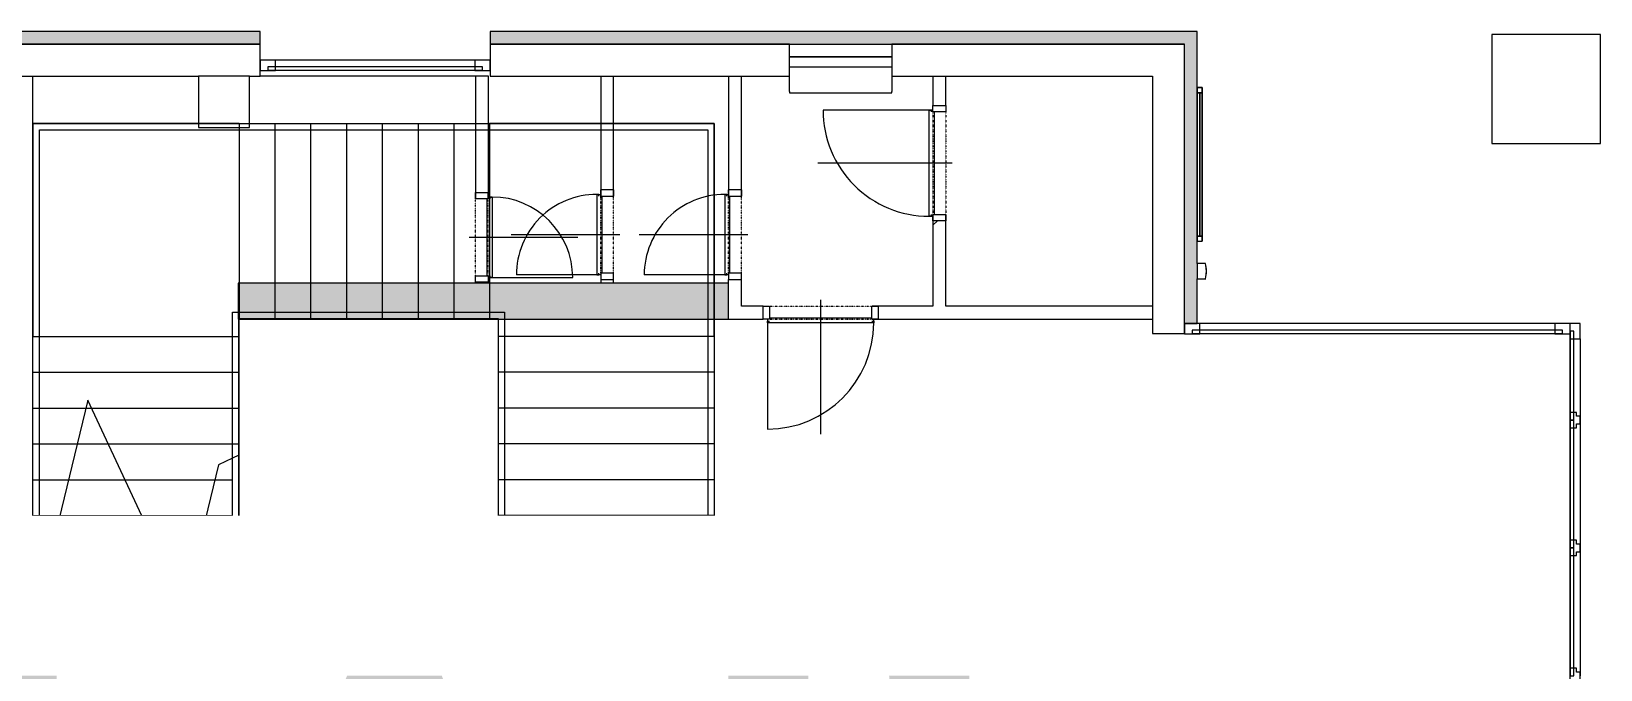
# Model space of a CAD drawing. Header units: millimetres. Extents: x -17526 to 208316, y -45352 to 20466.
# Drawn here: x 17315 to 29587, y 3922 to 8910 of the extents above; entities that cross this region are included whole.
import ezdxf

# ---------------------------------------------------------------- set-up
doc = ezdxf.new("R2010")
doc.units = ezdxf.units.MM
doc.linetypes.add('Čerchovaná se dvěma tečkami', pattern=[2.59, 1, -0.53, 0, -0.53, 0, -0.53])
for name, color, linetype, lineweight in [('A-DOOR', 31, 'Continuous', 9), ('A-DOOR-FRAM', 31, 'Continuous', 9), ('A-FLOR', 192, 'Continuous', 9), ('A-FLOR-HRAL', 11, 'Continuous', 9), ('A-GENM', 13, 'Continuous', 9), ('A-GLAZ', 151, 'Continuous', 9), ('A-GLAZ-CURT', 52, 'Continuous', 9), ('A-GLAZ-CWMG', 51, 'Continuous', 9), ('A-WALL', 113, 'Continuous', 9), ('A-WALL-PATT', 111, 'Continuous', 9), ('G-ANNO-TEXT', 231, 'Continuous', 9), ('S-COLS', 52, 'Continuous', 9), ('S-STRS', 31, 'Continuous', 9), ('S-STRS-MBND', 31, 'Continuous', 9)]:
    doc.layers.add(name, color=color, linetype=linetype, lineweight=lineweight)
doc.styles.add('Arial', font='arial.ttf', dxfattribs={"height": 5000})

# ---------------------------------------------------------------- blocks, each defined once
blk = doc.blocks.new('Betonový čtvercový sloup - 850 x 850-1550239-Mapka _ závislý 13')
at = {"layer": 'S-COLS'}
for p, q in [((425, 425), (-425, 425)), ((-425, 425), (-425, -425)), ((425, -425), (425, 425)), ((-425, -425), (425, -425))]:
    blk.add_line(p, q, dxfattribs=at)
blk = doc.blocks.new('ST_panel_sklo - ST_panel_sklo-2037201-Mapka _ závislý 13')
at = {"layer": 'A-GLAZ-CURT'}
for p, q in [((1448, 28), (-1448, 28)), ((-1448, 28), (-1448, 0)), ((-1448, 0), (1448, 0)), ((1448, 0), (1448, 28))]:
    blk.add_line(p, q, dxfattribs=at)
blk = doc.blocks.new('ST_panel_sklo - ST_panel_sklo-1403568-Mapka _ závislý 13')
at = {"layer": 'A-GLAZ-CURT'}
for p, q in [((500, 0), (-500, 0)), ((-500, 0), (-500, -28)), ((500, -28), (500, 0)), ((-500, -28), (500, -28))]:
    blk.add_line(p, q, dxfattribs=at)
blk = doc.blocks.new('ST_panel_sklo - ST_panel_sklo-2042996-Mapka _ závislý 13')
at = {"layer": 'A-GLAZ-CURT'}
for p, q in [((347, 0), (-347, 0)), ((-347, 0), (-347, -28)), ((347, -28), (347, 0)), ((-347, -28), (347, -28))]:
    blk.add_line(p, q, dxfattribs=at)
blk = doc.blocks.new('OKNO_1k - OKNO_1k_800x900-2034290-Mapka _ závislý 13')
at = {"layer": 'A-GLAZ'}
for p, q in [((-400, 126), (400, 126)), ((-400, 25), (-400, 126)), ((400, 126), (400, 25)), ((400, 25), (-400, 25)), ((-400, 25), (400, 25)), ((-400, -55), (-400, 25)), ((400, 25), (400, -55)), ((400, -55), (-400, -55))]:
    blk.add_line(p, q, dxfattribs=at)
blk = doc.blocks.new('parapet s nosem_vnitní - parapet s nosem_vnitní-1280353-Mapka _ závislý 13')
at = {"layer": 'A-GENM'}
for p, q in [((-400, -190), (-400, 0)), ((400, 0), (400, -190)), ((-400, -190), (-400, -200)), ((-400, -200), (400, -200)), ((-400, -200), (400, -200)), ((400, -200), (400, -190))]:
    blk.add_line(p, q, dxfattribs=at)
blk = doc.blocks.new('DPS_panel_plný - DPS_panel_plný-1380643-Mapka _ závislý 13')
at = {"layer": 'A-GLAZ-CURT'}
for p, q in [((840, 28), (-840, 28)), ((-840, 28), (-840, 0)), ((-840, 0), (840, 0)), ((840, 0), (840, 28))]:
    blk.add_line(p, q, dxfattribs=at)
blk = doc.blocks.new('Rectangular Mullion - Rectangular Mullion-Loc wall 49 Bottom 120mm 02-1380641-Mapka _ závislý 13')
at = {"layer": 'A-GLAZ-CWMG'}
for p, q in [((20783, 8685), (19223, 8685)), ((20783, 8605), (19223, 8605))]:
    blk.add_line(p, q, dxfattribs=at)
blk = doc.blocks.new('Rectangular Mullion - Rectangular Mullion-Loc wall 49 Bottom 120mm 02-1380644-Mapka _ závislý 13')
at = {"layer": 'A-GLAZ-CWMG'}
for p, q in [((-120, -79), (-120, 1)), ((-120, 1), (0, 1)), ((0, 1), (0, -79)), ((0, -79), (-120, -79))]:
    blk.add_line(p, q, dxfattribs=at)
blk = doc.blocks.new('Rectangular Mullion - Rectangular Mullion-Loc wall 49 Bottom 120mm 02-1380654-Mapka _ závislý 13')
at = {"layer": 'A-GLAZ-CWMG'}
for p, q in [((0, 1), (-120, 1)), ((-120, 1), (-120, -79)), ((0, -79), (0, 1)), ((-120, -79), (0, -79))]:
    blk.add_line(p, q, dxfattribs=at)
blk = doc.blocks.new('Rectangular Mullion - Rectangular Mullion-Loc wall 49 Bottom 120mm 02-1403882-Mapka _ závislý 13')
at = {"layer": 'A-GLAZ-CWMG'}
for p, q in [((29347, 5813), (29347, 4933)), ((29427, 5873), (29427, 4873))]:
    blk.add_line(p, q, dxfattribs=at)
blk = doc.blocks.new('Rectangular Mullion - Rectangular Mullion-Loc wall 49 Bottom 120mm 02-2042995-Mapka _ závislý 13')
at = {"layer": 'A-GLAZ-CWMG'}
for p, q in [((29347, 6507), (29347, 5933)), ((29427, 6507), (29427, 5873))]:
    blk.add_line(p, q, dxfattribs=at)
blk = doc.blocks.new('Rectangular Mullion - Rectangular Mullion-Loc wall 49 Bottom 120mm 02-1403919-Mapka _ závislý 13')
at = {"layer": 'A-GLAZ-CWMG'}
for p, q in [((-120, -1), (-120, 79)), ((-120, 79), (0, 79)), ((0, 79), (0, -1)), ((0, -1), (-120, -1))]:
    blk.add_line(p, q, dxfattribs=at)
blk = doc.blocks.new('Rectangular Mullion - Rectangular Mullion-Loc wall 49 Bottom 120mm-1403881-Mapka _ závislý 13')
at = {"layer": 'A-GLAZ-CWMG'}
for p, q in [((-60, -1), (-60, 49)), ((-60, 49), (-30, 49)), ((-30, 49), (-30, 79)), ((-30, 79), (30, 79)), ((30, 79), (30, 49)), ((30, 49), (60, 49)), ((60, 49), (60, -1)), ((60, -1), (-60, -1))]:
    blk.add_line(p, q, dxfattribs=at)
blk = doc.blocks.new('Rectangular Mullion - Rectangular Mullion-Loc wall 49 Bottom 120mm-V87-Mapka _ závislý 13')
at = {"layer": 'A-GLAZ-CWMG'}
for p, q in [((-60, -1), (-60, 49)), ((-60, 49), (-30, 49)), ((-30, 49), (-30, 79)), ((-30, 79), (30, 79)), ((30, 79), (30, 49)), ((30, 49), (60, 49)), ((60, 49), (60, -1)), ((60, -1), (-60, -1))]:
    blk.add_line(p, q, dxfattribs=at)
blk = doc.blocks.new('Rectangular Mullion - Rectangular Mullion-Loc wall 49 Bottom 120mm-V88-Mapka _ závislý 13')
at = {"layer": 'A-GLAZ-CWMG'}
for p, q in [((-60, -1), (-60, 49)), ((-60, 49), (-30, 49)), ((-30, 49), (-30, 79)), ((-30, 79), (30, 79)), ((30, 79), (30, 49)), ((30, 49), (60, 49)), ((60, 49), (60, -1)), ((60, -1), (-60, -1))]:
    blk.add_line(p, q, dxfattribs=at)
blk = doc.blocks.new('Rectangular Mullion - Rectangular Mullion-Loc wall 49 Bottom 120mm 02-2037200-Mapka _ závislý 13')
at = {"layer": 'A-GLAZ-CWMG'}
for p, q in [((29228, 6627), (26452, 6627)), ((29228, 6547), (26452, 6547))]:
    blk.add_line(p, q, dxfattribs=at)
blk = doc.blocks.new('Rectangular Mullion - Rectangular Mullion-Loc wall 49 Bottom 120mm 02-1403604-Mapka _ závislý 13')
at = {"layer": 'A-GLAZ-CWMG'}
for p, q in [((-120, -79), (-120, 1)), ((-120, 1), (0, 1)), ((0, 1), (0, -79)), ((0, -79), (-120, -79))]:
    blk.add_line(p, q, dxfattribs=at)
blk = doc.blocks.new('Rectangular Mullion - Rectangular Mullion-Loc wall 49 Bottom 120mm 02-1403605-Mapka _ závislý 13')
at = {"layer": 'A-GLAZ-CWMG'}
for p, q in [((0, 1), (-120, 1)), ((-120, 1), (-120, -79)), ((0, -79), (0, 1)), ((-120, -79), (0, -79))]:
    blk.add_line(p, q, dxfattribs=at)
blk = doc.blocks.new('Informační tabule - Informační tabule-1630104-Mapka _ závislý 13')
at = {"layer": 'A-GENM'}
for p, q in [((26432, 8471), (26432, 7271)), ((26432, 7271), (26432, 8471)), ((26472, 8471), (26432, 8471)), ((26432, 8471), (26472, 8471)), ((26472, 8471), (26472, 7271)), ((26472, 7271), (26472, 8471)), ((26432, 8431), (26432, 7311)), ((26432, 7311), (26432, 8431)), ((26452, 8431), (26432, 8431)), ((26432, 8431), (26452, 8431)), ((26432, 8431), (26432, 7311)), ((26432, 7311), (26432, 8431)), ((26472, 8431), (26432, 8431)), ((26432, 8431), (26472, 8431)), ((26452, 8431), (26452, 7311)), ((26452, 7311), (26452, 8431)), ((26472, 8431), (26452, 8431)), ((26452, 8431), (26472, 8431)), ((26452, 8431), (26452, 7311)), ((26452, 7311), (26452, 8431)), ((26472, 8431), (26472, 7311)), ((26472, 7311), (26472, 8431)), ((26472, 8431), (26472, 7311)), ((26472, 7311), (26472, 8431)), ((26452, 7311), (26432, 7311)), ((26452, 7311), (26432, 7311)), ((26432, 7311), (26472, 7311)), ((26432, 7311), (26472, 7311)), ((26432, 7271), (26472, 7271)), ((26432, 7271), (26472, 7271)), ((26472, 7311), (26452, 7311)), ((26472, 7311), (26452, 7311))]:
    blk.add_line(p, q, dxfattribs=at)
blk = doc.blocks.new('Nástěnný zvonek - Typ 1-1638298-Mapka _ závislý 13')
at = {"layer": 'A-GENM'}
for p, q in [((65, 141), (65, 75)), ((185, 75), (185, 142)), ((65, 75), (185, 75))]:
    blk.add_line(p, q, dxfattribs=at)
for start, end in [(78.4414, 102.2316), (81.0091, 99.6582), (81.0091, 99.6582), (81.0091, 99.6582), (81.0091, 99.6582), (81.0091, 99.6582), (81.0091, 99.6582), (81.0091, 99.6582), (81.0091, 99.6582), (81.0091, 99.6582), (81.0091, 99.6582), (81.0091, 99.6582), (81.0091, 99.6582), (81.0091, 99.6582), (81.0091, 99.6582), (81.0091, 99.6582), (81.0091, 99.6582)]:
    blk.add_arc((127, -144), 291, start, end, dxfattribs=at)
blk = doc.blocks.new('DVERE_1k_oblozka - DD03_01_600x1970_koupelna-1549500-Mapka _ závislý 13')
at = {"layer": 'A-DOOR'}
for p, q in [((0, -103), (0, 747)), ((-315, 47), (-315, 707)), ((-300, 47), (-350, 47)), ((-350, 47), (-350, -53)), ((315, 77), (-315, 77)), ((-315, 77), (-315, 62)), ((-315, 62), (-300, 62)), ((-300, -53), (-300, 47)), ((-300, 37), (300, 37)), ((205, 77), (-205, 77)), ((300, 62), (315, 62)), ((350, 47), (300, 47)), ((300, 47), (300, -53)), ((315, 62), (315, 77)), ((315, 77), (315, 47)), ((350, -53), (350, 47)), ((-350, -53), (-300, -53)), ((300, -53), (350, -53))]:
    blk.add_line(p, q, dxfattribs=at)
at = {"layer": 'A-DOOR', "linetype": 'Čerchovaná se dvěma tečkami'}
for p, q in [((-300, 47), (300, 47)), ((-300, -53), (300, -53))]:
    blk.add_line(p, q, dxfattribs=at)
at = {"layer": 'A-DOOR'}
blk.add_arc((-315, 77), 630, 360, 90, dxfattribs=at)
at = {"layer": 'A-DOOR-FRAM'}
for p, q in [((-300, 47), (-350, 47)), ((-300, -53), (-300, 47)), ((300, 47), (300, -53)), ((300, 47), (350, 47)), ((-350, -53), (-300, -53)), ((350, -53), (300, -53))]:
    blk.add_line(p, q, dxfattribs=at)
blk = doc.blocks.new('DVERE_1k_oblozka - DD03_01_600x1970_koupelna-1549499-Mapka _ závislý 13')
at = {"layer": 'A-DOOR'}
for p, q in [((-350, 53), (-300, 53)), ((-350, -47), (-350, 53)), ((-300, 53), (-300, -47)), ((0, 103), (0, -747)), ((300, 53), (350, 53)), ((300, -47), (300, 53)), ((350, 53), (350, -47)), ((-300, -47), (-350, -47)), ((-315, -47), (-315, -707)), ((-315, -62), (-300, -62)), ((-315, -77), (-315, -62)), ((315, -77), (-315, -77)), ((-300, -37), (300, -37)), ((205, -77), (-205, -77)), ((350, -47), (300, -47)), ((300, -62), (315, -62)), ((315, -77), (315, -47)), ((315, -62), (315, -77))]:
    blk.add_line(p, q, dxfattribs=at)
at = {"layer": 'A-DOOR', "linetype": 'Čerchovaná se dvěma tečkami'}
for p, q in [((-300, 53), (300, 53)), ((-300, -47), (300, -47))]:
    blk.add_line(p, q, dxfattribs=at)
at = {"layer": 'A-DOOR'}
blk.add_arc((-315, -77), 630, 270, 0, dxfattribs=at)
at = {"layer": 'A-DOOR-FRAM'}
for p, q in [((-350, 53), (-300, 53)), ((-300, 53), (-300, -47)), ((300, -47), (300, 53)), ((350, 53), (300, 53)), ((-300, -47), (-350, -47)), ((300, -47), (350, -47))]:
    blk.add_line(p, q, dxfattribs=at)
blk = doc.blocks.new('DVERE_1k_oblozka - DD03_01_800x1970_koupelna-1549492-Mapka _ závislý 13')
at = {"layer": 'A-DOOR'}
for p, q in [((-450, 53), (-400, 53)), ((-450, -47), (-450, 53)), ((-400, 53), (-400, -47)), ((0, 103), (0, -947)), ((400, 53), (450, 53)), ((400, -47), (400, 53)), ((450, 53), (450, -47)), ((-400, -47), (-450, -47)), ((-415, -47), (-415, -907)), ((-415, -62), (-400, -62)), ((-415, -77), (-415, -62)), ((415, -77), (-415, -77)), ((-400, -37), (400, -37)), ((305, -77), (-305, -77)), ((450, -47), (400, -47)), ((400, -62), (415, -62)), ((415, -77), (415, -47)), ((415, -62), (415, -77))]:
    blk.add_line(p, q, dxfattribs=at)
at = {"layer": 'A-DOOR', "linetype": 'Čerchovaná se dvěma tečkami'}
for p, q in [((-400, 53), (400, 53)), ((-400, -47), (400, -47))]:
    blk.add_line(p, q, dxfattribs=at)
at = {"layer": 'A-DOOR'}
blk.add_arc((-415, -77), 830, 270, 0, dxfattribs=at)
at = {"layer": 'A-DOOR-FRAM'}
for p, q in [((-450, 53), (-400, 53)), ((-400, 53), (-400, -47)), ((400, -47), (400, 53)), ((450, 53), (400, 53)), ((-400, -47), (-450, -47)), ((400, -47), (450, -47))]:
    blk.add_line(p, q, dxfattribs=at)
blk = doc.blocks.new('Typ horního madla - Horní madlo_Vnitřní_-2021614-Mapka _ závislý 13')
at = {"layer": 'A-FLOR-HRAL'}
for p, q in [((18888, 6715), (19013, 6715)), ((18888, 6590), (18888, 6715)), ((18938, 6665), (19013, 6665)), ((18938, 6590), (18938, 6665)), ((19013, 6715), (20898, 6715)), ((19013, 6665), (20898, 6665)), ((20898, 6715), (21015, 6715)), ((20898, 6665), (20965, 6665)), ((20965, 6665), (20965, 6526)), ((21015, 6715), (21015, 6526)), ((18888, 6526), (18888, 6590)), ((18888, 5574), (18888, 6526)), ((18938, 6526), (18938, 6590)), ((18938, 5597), (18938, 6526)), ((20965, 6526), (20965, 4846)), ((21015, 6526), (21015, 4846)), ((18938, 5597), (18888, 5574)), ((18888, 4846), (18888, 5574)), ((18938, 4846), (18938, 5597)), ((18888, 4846), (18938, 4846)), ((21015, 4846), (20965, 4846))]:
    blk.add_line(p, q, dxfattribs=at)
blk = doc.blocks.new('Typ horního madla - Horní madlo_Vnitřní_-2021630-Mapka _ závislý 13')
at = {"layer": 'A-FLOR-HRAL'}
for p, q in [((17327, 8190), (18658, 8190)), ((17327, 6526), (17327, 8190)), ((17377, 8140), (18658, 8140)), ((17377, 6526), (17377, 8140)), ((18658, 8190), (20898, 8190)), ((18658, 8140), (20898, 8140)), ((20898, 8190), (22655, 8190)), ((20898, 8140), (22605, 8140)), ((22605, 8140), (22605, 6806)), ((22655, 8190), (22655, 6806)), ((22605, 6806), (22605, 4846)), ((22655, 6806), (22655, 4846)), ((17327, 4846), (17327, 6526)), ((17377, 4869), (17377, 6526)), ((17377, 4869), (17327, 4846)), ((17327, 4846), (17377, 4846)), ((17327, 4846), (17327, 4846)), ((17377, 4846), (17377, 4869)), ((22655, 4846), (22605, 4846))]:
    blk.add_line(p, q, dxfattribs=at)
blk = doc.blocks.new('Betonový čtvercový sloup - 400 x 400-V107-Mapka _ závislý 13')
at = {"layer": 'S-COLS'}
h = blk.add_hatch(dxfattribs=at)
h.set_pattern_fill('FP_86', color=256, style=0, pattern_type=2)
h.set_pattern_definition([(45, (-18821, -8360), (-7184, 7184), []), (45, (-15948, -8360), (-7184, 7184), []), (45, (-10200, -8360), (-4310.5, 10058), [4064, -2032, 67, -1965])])
h.paths.add_polyline_path([(-200, -200), (200, -200), (200, 200), (-200, 200)])
for p, q in [((200, 200), (-200, 200)), ((-200, 200), (-200, -200)), ((200, -200), (200, 200)), ((-200, -200), (200, -200))]:
    blk.add_line(p, q, dxfattribs=at)

msp = doc.modelspace()

# ---------------------------------------------------------------- hatches: boundary and pattern name
at = {"layer": 'A-WALL-PATT'}
h = msp.add_hatch(color=256, dxfattribs=at)
h.paths.add_polyline_path([(26432, 8810.3), (26432, 8910.3), (20902.7, 8910.3), (20902.7, 8810.3), (26332, 8810.3)])
h.paths.add_polyline_path([(10512, 8810.3), (19102.7, 8810.3), (19102.7, 8910.3), (10412, 8910.3), (10412, 8810.3)])
h = msp.add_hatch(dxfattribs=at)
h.set_pattern_fill('FP_22', color=256, angle=-315, style=0, pattern_type=2)
h.set_pattern_definition([(225, (17119, 8810), (5747.4, -5747.4), []), (180, (7961, 6118), (-5747.4, -5747.4), [1016, -10478.7]), (225, (6945, 6118), (5747.4, -5747.4), [1016, -7112]), (270, (6226.7, 5400), (5747.4, -5747.4), [1016, -10478.7]), (315, (6227, 4384), (5747.4, 5747.4), [1016, -7112]), (180, (7961, 3665.3), (-5747.4, -5747.4), [1016, -10478.7]), (225, (8679.5, 4384), (5747.4, -5747.4), [1016, -7112]), (270, (8679.5, 5400), (5747.4, -5747.4), [1016, -10478.7]), (315, (7961, 6118), (5747.4, 5747.4), [1016, -7112]), (225, (5298, 2736.5), (5747.4, -5747.4), [2032, -6096])])
h.paths.add_polyline_path([(26082, 8560.3), (26332, 8560.3), (26332, 8810.3), (24043.4, 8810.3), (24043.4, 8560.3), (24465.6, 8560.3)])
h.paths.add_polyline_path([(10762, 8560.3), (13442.5, 8560.3), (13442.5, 8810.3), (10512, 8810.3), (10512, 8560.3)])
h.paths.add_polyline_path([(14662.5, 8560.3), (14662.5, 8810.3), (14242.5, 8810.3), (14242.5, 8560.3), (14577.1, 8560.3)])
h.paths.add_polyline_path([(21767.1, 8560.3), (23243.4, 8560.3), (23243.4, 8810.3), (20902.7, 8810.3), (20902.7, 8560.3)])
h.paths.add_polyline_path([(15462.5, 8560.3), (15912.5, 8577.6), (15912.5, 8810.3), (15462.5, 8810.3), (15462.5, 8604.7)])
h.paths.add_polyline_path([(16712.5, 8560.3), (19102.7, 8560.3), (19102.7, 8810.3), (16712.5, 8810.3), (16712.5, 8630.3)])
for points in [[(26432, 6626.8), (26432, 8810.3), (26332, 8810.3), (26332, 6626.8)], [(21867.1, 6661.4), (22767.1, 6661.4), (22767.1, 6941.4), (18931.3, 6941.4), (18931.3, 6661.4), (21767.1, 6661.4)]]:
    msp.add_hatch(color=256, dxfattribs=at).paths.add_polyline_path(points)
h = msp.add_hatch(dxfattribs=at)
h.set_pattern_fill('FP_4', color=256, style=0, pattern_type=2)
h.set_pattern_definition([(45, (0, 0), (-4242.6, 4242.6), [])])
h.paths.add_polyline_path([(24465.6, 6761.4), (24465.6, 7430.3), (24365.6, 7430.3), (24365.6, 6761.4)])
h.paths.add_polyline_path([(24465.6, 8330.3), (24465.6, 8560.3), (24365.6, 8560.3), (24365.6, 8330.3)])
h = msp.add_hatch(dxfattribs=at)
h.set_pattern_fill('FP_53', color=256, angle=45, style=0, pattern_type=2)
h.set_pattern_definition([(135, (26332, 10428), (-5747, -5747), []), (90, (23640, 19585.7), (-5747.4, 5747.4), [1016, -10478.7]), (135, (23640, 20602), (-5747.4, -5747.4), [1016, -7112]), (180, (22921.4, 21320), (-5747.4, -5747.4), [1016, -10478.7]), (225, (21905.4, 21320), (5747.4, -5747.4), [1016, -7112]), (90, (21187, 19585.7), (-5747.4, 5747.4), [1016, -10478.7]), (135, (21905.4, 18867), (-5747.4, -5747.4), [1016, -7112]), (180, (22921.4, 18867), (-5747.4, -5747.4), [1016, -10478.7]), (225, (23640, 19586), (5747.4, -5747.4), [1016, -7112]), (135, (20258, 22249), (-5747.4, -5747.4), [2032, -6096])])
h.paths.add_polyline_path([(26082, 6547.8), (26332, 6547.8), (26332, 8560.3), (26082, 8560.3), (26082, 6661.4)])

# ---------------------------------------------------------------- linework, layer by layer
at = {"layer": 'A-FLOR'}
msp.add_line((20788.2, 8560.3), (19102.7, 8560.3), dxfattribs=at)
at = {"layer": 'A-WALL'}
for p, q in [((19102.7, 8910.3), (10412, 8910.3)), ((19102.7, 8560.3), (19102.7, 8910.3)), ((26432, 8910.3), (20902.7, 8910.3)), ((20902.7, 8910.3), (20902.7, 8560.3)), ((26432, 7096.8), (26432, 8910.3)), ((16712.5, 8810.3), (19102.7, 8810.3)), ((19102.7, 8810.3), (16712.5, 8810.3)), ((20902.7, 8810.3), (23243.4, 8810.3)), ((23243.4, 8810.3), (20902.7, 8810.3)), ((24043.4, 8810.3), (26332, 8810.3)), ((26332, 8810.3), (24043.4, 8810.3)), ((26332, 6547.8), (26332, 8810.3)), ((16712.5, 8560.3), (18621.3, 8560.3)), ((17326.3, 4725.3), (17326.3, 8560.3)), ((19021.3, 8560.3), (19102.7, 8560.3)), ((20888.2, 8560.3), (20788.2, 8560.3)), ((20788.2, 8560.3), (20788.2, 7650.8)), ((20888.2, 7650.8), (20888.2, 8560.3)), ((20902.7, 8560.3), (23243.4, 8560.3)), ((21767.1, 8560.3), (21767.1, 7671.4)), ((21867.1, 7671.4), (21867.1, 8560.3)), ((22767.1, 8560.3), (22767.1, 7671.4)), ((22867.1, 7671.4), (22867.1, 8560.3)), ((24043.4, 8560.3), (26082, 8560.3)), ((24365.6, 8560.3), (24365.6, 8330.3)), ((24465.6, 8330.3), (24465.6, 8560.3)), ((26082, 8560.3), (26082, 6547.8)), ((24365.6, 7430.3), (24365.6, 6761.4)), ((24465.6, 6761.4), (24465.6, 7430.3)), ((22767.1, 6941.4), (18931.3, 6941.4)), ((18931.3, 6941.4), (18931.3, 6661.4)), ((20788.2, 6950.8), (20788.2, 6941.4)), ((20888.2, 6941.4), (20888.2, 6950.8)), ((21767.1, 6971.4), (21767.1, 6941.4)), ((21867.1, 6941.4), (21867.1, 6971.4)), ((22767.1, 6661.4), (22767.1, 6971.4)), ((22867.1, 6761.4), (22867.1, 6971.4)), ((26432, 6626.8), (26432, 6976.8)), ((23037.1, 6761.4), (22867.1, 6761.4)), ((24365.6, 6761.4), (23937.1, 6761.4)), ((26082, 6761.4), (24465.6, 6761.4)), ((18931.3, 6661.4), (22767.1, 6661.4)), ((22767.1, 6661.4), (23037.1, 6661.4)), ((23937.1, 6661.4), (26082, 6661.4)), ((26082, 6547.8), (26332, 6547.8)), ((26332, 6626.8), (26432, 6626.8)), ((17201.3, 4725.3), (17326.3, 4725.3))]:
    msp.add_line(p, q, dxfattribs=at)
at = {"layer": 'S-STRS'}
for p, q in [((17741.4, 5965.7), (17785.4, 5965.7)), ((17741.4, 5965.7), (17785.4, 5965.7)), ((17673.4, 5685.7), (17915.9, 5685.7)), ((17673.4, 5685.7), (17915.9, 5685.7)), ((18938.4, 5405.7), (18938.4, 5597.5)), ((17605.3, 5405.7), (18046.5, 5405.7)), ((17605.3, 5405.7), (18046.5, 5405.7)), ((18748.9, 5405.7), (18888, 5405.7)), ((18748.9, 5405.7), (18888, 5405.7)), ((18938.4, 5125.7), (18938.4, 5405.7)), ((17537.3, 5125.7), (18177.1, 5125.7)), ((17537.3, 5125.7), (18177.1, 5125.7)), ((18680.8, 5125.7), (18888, 5125.7)), ((18680.8, 5125.7), (18888, 5125.7)), ((18938.4, 4845.7), (18938.4, 5125.7)), ((17326.3, 4845.7), (18307.6, 4845.7)), ((17326.3, 4845.7), (18307.6, 4845.7)), ((18612.8, 4845.7), (18888, 4845.7)), ((18612.8, 4845.7), (18888, 4845.7))]:
    msp.add_line(p, q, dxfattribs=at)
at = {"layer": 'S-STRS-MBND'}
for p, q in [((17326.3, 8190.4), (17326.3, 6525.7)), ((18938.4, 8190.4), (17326.3, 8190.4)), ((18938.4, 8190.4), (18938.4, 6664.5)), ((18938.4, 8190.4), (20898.4, 8190.4)), ((18938.4, 8190.4), (18938.4, 6664.5)), ((19218.4, 8190.4), (19218.4, 6664.5)), ((19218.4, 8190.4), (19218.4, 6664.5)), ((19498.4, 8190.4), (19498.4, 6664.5)), ((19498.4, 8190.4), (19498.4, 6664.5)), ((19778.4, 8190.4), (19778.4, 6664.5)), ((19778.4, 8190.4), (19778.4, 6664.5)), ((20058.4, 8190.4), (20058.4, 6664.5)), ((20058.4, 8190.4), (20058.4, 6664.5)), ((20338.4, 8190.4), (20338.4, 6664.5)), ((20338.4, 8190.4), (20338.4, 6664.5)), ((20618.4, 8190.4), (20618.4, 6664.5)), ((20618.4, 8190.4), (20618.4, 6664.5)), ((22654.9, 8190.4), (20898.4, 8190.4)), ((20898.4, 8190.4), (20898.4, 6664.5)), ((20898.4, 8190.4), (20898.4, 6664.5)), ((22654.9, 6525.7), (22654.9, 8190.4)), ((18938.4, 6525.7), (18938.4, 6664.5)), ((18938.4, 6664.5), (20898.4, 6664.5)), ((20898.4, 6664.5), (20964.2, 6664.5)), ((20964.2, 6664.5), (20964.2, 6525.7)), ((17326.3, 6525.7), (18938.4, 6525.7)), ((17326.3, 4886.8), (17326.3, 6525.7)), ((17326.3, 6525.7), (18938.4, 6525.7)), ((18938.4, 5597.5), (18938.4, 6525.7)), ((22654.9, 6525.7), (20964.2, 6525.7)), ((20964.2, 6525.7), (20964.2, 4845.7)), ((22654.9, 6525.7), (20964.2, 6525.7)), ((22654.9, 6525.7), (22654.9, 4845.7)), ((17326.3, 6245.7), (18938.4, 6245.7)), ((17326.3, 6245.7), (18938.4, 6245.7)), ((22654.9, 6245.7), (20964.2, 6245.7)), ((22654.9, 6245.7), (20964.2, 6245.7)), ((17756.5, 6027.7), (17487.5, 4920.9)), ((18508.2, 4415.5), (17756.5, 6027.7)), ((17326.3, 5965.7), (17741.4, 5965.7)), ((17326.3, 5965.7), (17741.4, 5965.7)), ((17785.4, 5965.7), (18938.4, 5965.7)), ((17785.4, 5965.7), (18938.4, 5965.7)), ((22654.9, 5965.7), (20964.2, 5965.7)), ((22654.9, 5965.7), (20964.2, 5965.7)), ((17326.3, 5685.7), (17673.4, 5685.7)), ((17326.3, 5685.7), (17673.4, 5685.7)), ((17915.9, 5685.7), (18938.4, 5685.7)), ((17915.9, 5685.7), (18938.4, 5685.7)), ((22654.9, 5685.7), (20964.2, 5685.7)), ((22654.9, 5685.7), (20964.2, 5685.7)), ((18888, 5574), (18777.2, 5522.3)), ((17326.3, 5405.7), (17605.3, 5405.7)), ((17326.3, 5405.7), (17605.3, 5405.7)), ((18046.5, 5405.7), (18748.9, 5405.7)), ((18046.5, 5405.7), (18748.9, 5405.7)), ((18777.2, 5522.3), (18508.2, 4415.5)), ((22654.9, 5405.7), (20964.2, 5405.7)), ((22654.9, 5405.7), (20964.2, 5405.7)), ((17326.3, 5125.7), (17537.3, 5125.7)), ((17326.3, 5125.7), (17537.3, 5125.7)), ((18177.1, 5125.7), (18680.8, 5125.7)), ((18177.1, 5125.7), (18680.8, 5125.7)), ((22654.9, 5125.7), (20964.2, 5125.7)), ((22654.9, 5125.7), (20964.2, 5125.7)), ((17487.5, 4920.9), (17326.3, 4845.7)), ((18307.6, 4845.7), (18612.8, 4845.7)), ((18307.6, 4845.7), (18612.8, 4845.7)), ((22654.9, 4845.7), (20964.2, 4845.7))]:
    msp.add_line(p, q, dxfattribs=at)

# ---------------------------------------------------------------- block references
at = {"layer": 'A-DOOR'}
for name, p, rotation in [('DVERE_1k_oblozka - DD03_01_800x1970_koupelna-1549492-Mapka _ závislý 13', (24412.7, 7880.3), 269.9999999999999), ('DVERE_1k_oblozka - DD03_01_600x1970_koupelna-1549499-Mapka _ závislý 13', (20841.1, 7300.8), 89.9999999999999), ('DVERE_1k_oblozka - DD03_01_600x1970_koupelna-1549500-Mapka _ závislý 13', (21814.2, 7321.4), 89.9999999999999), ('DVERE_1k_oblozka - DD03_01_600x1970_koupelna-1549500-Mapka _ závislý 13', (22814.2, 7321.4), 89.9999999999999)]:
    msp.add_blockref(name, p, dxfattribs=dict(at, rotation=rotation))
msp.add_blockref('DVERE_1k_oblozka - DD03_01_800x1970_koupelna-1549492-Mapka _ závislý 13', (23487.1, 6708.6), dxfattribs=at)
at = {"layer": 'A-FLOR-HRAL'}
for name in ['Typ horního madla - Horní madlo_Vnitřní_-2021630-Mapka _ závislý 13', 'Typ horního madla - Horní madlo_Vnitřní_-2021614-Mapka _ závislý 13']:
    msp.add_blockref(name, (0, 0), dxfattribs=at)
at = {"layer": 'A-GENM'}
for name, p in [('parapet s nosem_vnitní - parapet s nosem_vnitní-1280353-Mapka _ závislý 13', (23643.4, 8630.3)), ('Informační tabule - Informační tabule-1630104-Mapka _ závislý 13', (0, 0))]:
    msp.add_blockref(name, p, dxfattribs=at)
at = {"layer": 'A-GENM', "rotation": 270.0000000000001}
msp.add_blockref('Nástěnný zvonek - Typ 1-1638298-Mapka _ závislý 13', (26357, 7161.8), dxfattribs=at)
at = {"layer": 'A-GLAZ'}
msp.add_blockref('OKNO_1k - OKNO_1k_800x900-2034290-Mapka _ závislý 13', (23643.4, 8685.3), dxfattribs=at)
at = {"layer": 'A-GLAZ-CURT'}
for name, p in [('DPS_panel_plný - DPS_panel_plný-1380643-Mapka _ závislý 13', (20002.7, 8606.3)), ('ST_panel_sklo - ST_panel_sklo-2037201-Mapka _ závislý 13', (27840.2, 6547.8))]:
    msp.add_blockref(name, p, dxfattribs=at)
for name, p, rotation in [('ST_panel_sklo - ST_panel_sklo-2042996-Mapka _ závislý 13', (29348.4, 6219.8), 90.00000000000014), ('ST_panel_sklo - ST_panel_sklo-1403568-Mapka _ závislý 13', (29348.4, 5372.8), 90.0000000000001), ('ST_panel_sklo - ST_panel_sklo-1403568-Mapka _ závislý 13', (29348.4, 4372.8), 90.0000000000001)]:
    msp.add_blockref(name, p, dxfattribs=dict(at, rotation=rotation))
at = {"layer": 'A-GLAZ-CWMG', "rotation": 180}
for name, p in [('Rectangular Mullion - Rectangular Mullion-Loc wall 49 Bottom 120mm 02-1380654-Mapka _ závislý 13', (19102.7, 8606.3)), ('Rectangular Mullion - Rectangular Mullion-Loc wall 49 Bottom 120mm 02-1403605-Mapka _ závislý 13', (26332, 6547.8))]:
    msp.add_blockref(name, p, dxfattribs=at)
at = {"layer": 'A-GLAZ-CWMG'}
for name, p in [('Rectangular Mullion - Rectangular Mullion-Loc wall 49 Bottom 120mm 02-1380641-Mapka _ závislý 13', (0, 0)), ('Rectangular Mullion - Rectangular Mullion-Loc wall 49 Bottom 120mm 02-2037200-Mapka _ závislý 13', (0, 0)), ('Rectangular Mullion - Rectangular Mullion-Loc wall 49 Bottom 120mm 02-2042995-Mapka _ závislý 13', (0, 0)), ('Rectangular Mullion - Rectangular Mullion-Loc wall 49 Bottom 120mm 02-1403882-Mapka _ závislý 13', (0, 0)), ('Rectangular Mullion - Rectangular Mullion-Loc wall 49 Bottom 120mm 02-1403882-Mapka _ závislý 13', (0, -1000))]:
    msp.add_blockref(name, p, dxfattribs=at)
at = {"layer": 'A-GLAZ-CWMG', "extrusion": (0, 0, -1)}
for name, p, rotation in [('Rectangular Mullion - Rectangular Mullion-Loc wall 49 Bottom 120mm 02-1380644-Mapka _ závislý 13', (-20902.7, 8606.3), 180), ('Rectangular Mullion - Rectangular Mullion-Loc wall 49 Bottom 120mm 02-1403604-Mapka _ závislý 13', (-29348.4, 6547.8), 180), ('Rectangular Mullion - Rectangular Mullion-Loc wall 49 Bottom 120mm 02-1403919-Mapka _ závislý 13', (-29348.4, 6626.8), 89.99999999999987), ('Rectangular Mullion - Rectangular Mullion-Loc wall 49 Bottom 120mm-V87-Mapka _ závislý 13', (-29348.4, 5872.8), 89.99999999999991), ('Rectangular Mullion - Rectangular Mullion-Loc wall 49 Bottom 120mm-1403881-Mapka _ závislý 13', (-29348.4, 4872.8), 89.99999999999991), ('Rectangular Mullion - Rectangular Mullion-Loc wall 49 Bottom 120mm-V88-Mapka _ závislý 13', (-29348.4, 3872.8), 89.99999999999991)]:
    msp.add_blockref(name, p, dxfattribs=dict(at, rotation=rotation))
at = {"layer": 'S-COLS'}
for name, p in [('Betonový čtvercový sloup - 850 x 850-1550239-Mapka _ závislý 13', (29162, 8460.3)), ('Betonový čtvercový sloup - 400 x 400-V107-Mapka _ závislý 13', (18821.3, 8360.3))]:
    msp.add_blockref(name, p, dxfattribs=at)

# ---------------------------------------------------------------- next in the draw order: texts
at = {"layer": 'G-ANNO-TEXT', "color": 7, "insert": (15330, 3875.6), "char_height": 5000, "width": 11704.638, "attachment_point": 1, "style": 'Arial', "bg_fill": 3, "box_fill_scale": 1.25, "bg_fill_color": 256, "bg_fill_true_color": 13158600, "bg_fill_transparency": 0}
msp.add_mtext('"A"', dxfattribs=at)

doc.saveas('drawing.dxf')
